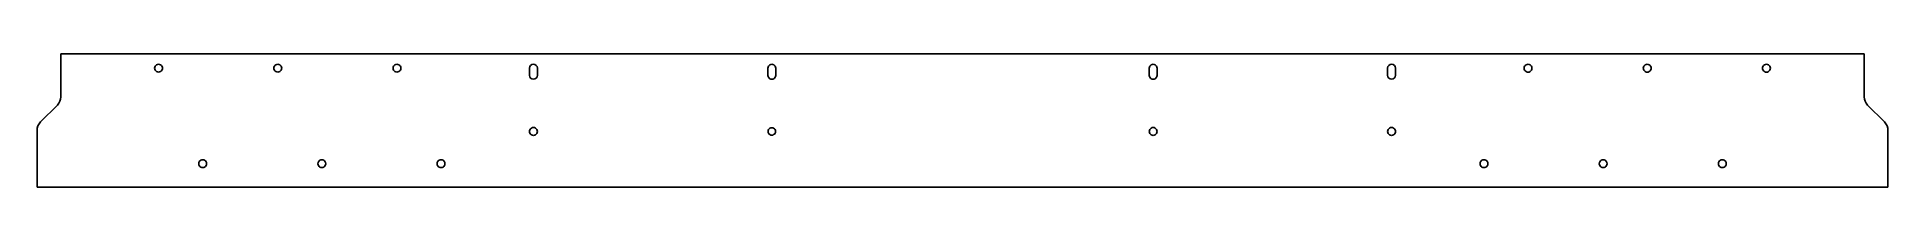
# Model space of a CAD drawing. Extents: x -322 to 454, y 513 to 569.
import ezdxf

# ---------------------------------------------------------------- set-up
doc = ezdxf.new("R2010")
doc.units = 0
doc.layers.add('Layer_1', color=7, linetype='CONTINUOUS')

msp = doc.modelspace()

# ---------------------------------------------------------------- linework, layer by layer
at = {"layer": 'Layer_1', "color": 7}
for p, q in [((444.33615, 569.04382), (-312.18697, 569.04382)), ((-312.18697, 569.04382), (-312.18697, 551.11566)), ((444.33615, 551.11566), (444.33615, 569.04382)), ((-269.53614, 563.04307), (-269.53614, 563.04307)), ((-219.53624, 563.04307), (-219.53624, 563.04307)), ((-169.53634, 563.04307), (-169.53634, 563.04307)), ((-115.5743, 563.04307), (-115.5743, 560.0427)), ((-112.27442, 560.0427), (-112.27442, 563.04307)), ((-15.574476, 560.0427), (-15.574476, 563.04307)), ((-12.274461, 563.04307), (-12.274461, 560.0427)), ((-12.274461, 563.04307), (-12.274461, 563.04307)), ((144.42539, 560.0427), (144.42539, 563.04307)), ((147.72527, 563.04307), (147.72527, 560.0427)), ((147.72527, 563.04307), (147.72527, 563.04307)), ((244.42492, 560.0427), (244.42492, 563.04307)), ((244.42492, 560.0427), (244.42492, 560.0427)), ((247.72428, 563.04307), (247.72428, 560.0427)), ((304.98805, 563.04307), (304.98805, 563.04307)), ((354.98636, 563.04307), (354.98636, 563.04307)), ((404.98731, 563.04307), (404.98731, 563.04307)), ((-313.65011, 547.57897), (-320.72243, 540.50798)), ((452.87161, 540.50798), (445.80194, 547.57897)), ((-322.18557, 536.97236), (-322.18557, 513.21995)), ((-112.27442, 536.54347), (-112.27442, 536.54347)), ((-12.374473, 536.54347), (-12.374473, 536.54347)), ((147.72527, 536.54347), (147.72527, 536.54347)), ((247.72428, 536.54347), (247.72428, 536.54347)), ((454.3374, 513.21995), (454.3374, 536.97236)), ((-251.0362, 523.04363), (-251.0362, 523.04363)), ((-201.03604, 523.04363), (-201.03604, 523.04363)), ((-151.03614, 523.04363), (-151.03614, 523.04363)), ((286.48838, 523.04363), (286.48838, 523.04363)), ((336.48669, 523.04363), (336.48669, 523.04363)), ((386.48765, 523.04363), (386.48765, 523.04363)), ((-322.18556, 513.21995), (454.33739, 513.21995))]:
    msp.add_line(p, q, dxfattribs=at)
for points in [[(-272.01127, 564.47301), (-272.52188, 564.17811), (-272.83632, 563.63317), (-272.83608, 563.04352)], [(-272.83608, 563.04352), (-272.83632, 562.45387), (-272.52188, 561.90891), (-272.01127, 561.61403)], [(-270.36089, 564.47301), (-270.8715, 564.76789), (-271.50066, 564.76789), (-272.01127, 564.47301)], [(-272.01127, 561.61403), (-271.50066, 561.31913), (-270.8715, 561.31913), (-270.36089, 561.61403)], [(-269.53608, 563.04352), (-269.53585, 563.63317), (-269.85029, 564.17811), (-270.36089, 564.47301)], [(-270.36089, 561.61403), (-269.85029, 561.90891), (-269.53585, 562.45387), (-269.53608, 563.04352)], [(-222.01134, 564.47301), (-222.52194, 564.17811), (-222.83638, 563.63317), (-222.83614, 563.04352)], [(-222.83614, 563.04352), (-222.83638, 562.45387), (-222.52194, 561.90891), (-222.01134, 561.61403)], [(-220.36096, 564.47301), (-220.87156, 564.76789), (-221.50073, 564.76789), (-222.01134, 564.47301)], [(-222.01134, 561.61403), (-221.50073, 561.31913), (-220.87156, 561.31913), (-220.36096, 561.61403)], [(-219.53615, 563.04352), (-219.53591, 563.63317), (-219.85035, 564.17811), (-220.36096, 564.47301)], [(-220.36096, 561.61403), (-219.85035, 561.90891), (-219.53591, 562.45387), (-219.53615, 563.04352)], [(-172.01121, 564.47246), (-172.52172, 564.17771), (-172.83621, 563.63302), (-172.83621, 563.04352)], [(-172.83621, 563.04352), (-172.83621, 562.45403), (-172.52172, 561.90931), (-172.01121, 561.61459)], [(-170.36121, 564.47246), (-170.87172, 564.7672), (-171.5007, 564.7672), (-172.01121, 564.47246)], [(-172.01121, 561.61459), (-171.5007, 561.31984), (-170.87172, 561.31984), (-170.36121, 561.61459)], [(-169.53621, 563.04352), (-169.53621, 563.63302), (-169.8507, 564.17771), (-170.36121, 564.47246)], [(-170.36121, 561.61459), (-169.8507, 561.90931), (-169.53621, 562.45403), (-169.53621, 563.04352)], [(-113.92434, 564.69286), (-114.83535, 564.69286), (-115.57397, 563.95454), (-115.57433, 563.04352)], [(-115.57433, 560.04352), (-115.57407, 559.13251), (-114.83535, 558.39419), (-113.92434, 558.39419)], [(-112.27434, 563.04352), (-112.2746, 563.95454), (-113.01333, 564.69286), (-113.92434, 564.69286)], [(-113.92434, 558.39419), (-113.01333, 558.39419), (-112.2747, 559.13251), (-112.27434, 560.04352)], [(-15.574468, 563.04352), (-15.574468, 563.63302), (-15.259979, 564.17771), (-14.749465, 564.47246)], [(-14.749465, 558.61456), (-15.259979, 558.9093), (-15.574468, 559.45403), (-15.574468, 560.04352)], [(-14.749465, 564.47246), (-14.238952, 564.7672), (-13.609973, 564.7672), (-13.09946, 564.47246)], [(-13.09946, 564.47246), (-12.588946, 564.17771), (-12.274457, 563.63302), (-12.274457, 563.04352)], [(-12.274457, 560.04352), (-12.274457, 559.45403), (-12.588946, 558.9093), (-13.09946, 558.61456)], [(144.42533, 563.04352), (144.42533, 563.63302), (144.73982, 564.17771), (145.25033, 564.47246)], [(145.25033, 558.61456), (144.73982, 558.9093), (144.42533, 559.45403), (144.42533, 560.04352)], [(145.25033, 564.47246), (145.76084, 564.7672), (146.38982, 564.7672), (146.90033, 564.47246)], [(146.90033, 564.47246), (147.41085, 564.17771), (147.72534, 563.63302), (147.72534, 563.04352)], [(147.72534, 560.04352), (147.72534, 559.45403), (147.41085, 558.9093), (146.90033, 558.61456)], [(244.42521, 563.04352), (244.42821, 563.95313), (245.1656, 564.68929), (246.07521, 564.68929)], [(246.07521, 558.39776), (245.1656, 558.39776), (244.42754, 559.13391), (244.42521, 560.04352)], [(246.07521, 564.68929), (246.98482, 564.68929), (247.72287, 563.95313), (247.7252, 563.04352)], [(247.7252, 560.04352), (247.7222, 559.13391), (246.98482, 558.39776), (246.07521, 558.39776)], [(301.68708, 563.04352), (301.68408, 562.45303), (301.99974, 561.90674), (302.51086, 561.61104)], [(302.51086, 564.47598), (301.99974, 564.18031), (301.68557, 563.63402), (301.68708, 563.04352)], [(304.16329, 564.47598), (303.65216, 564.77168), (303.02198, 564.77168), (302.51086, 564.47598)], [(302.51086, 561.61104), (303.02198, 561.31537), (303.65216, 561.31537), (304.16329, 561.61104)], [(304.98707, 563.04352), (304.99007, 563.63402), (304.67443, 564.18031), (304.16329, 564.47598)], [(304.16329, 561.61104), (304.67443, 561.90674), (304.98857, 562.45303), (304.98707, 563.04352)], [(351.68703, 563.04352), (351.68403, 562.45303), (351.99966, 561.90674), (352.51081, 561.61104)], [(352.51081, 564.47598), (351.99966, 564.18031), (351.68552, 563.63402), (351.68703, 563.04352)], [(354.16324, 564.47598), (353.65212, 564.77168), (353.02193, 564.77168), (352.51081, 564.47598)], [(352.51081, 561.61104), (353.02193, 561.31537), (353.65212, 561.31537), (354.16324, 561.61104)], [(354.98702, 563.04352), (354.99002, 563.63402), (354.67436, 564.18031), (354.16324, 564.47598)], [(354.16324, 561.61104), (354.67436, 561.90674), (354.98853, 562.45303), (354.98702, 563.04352)], [(401.68696, 563.04352), (401.68396, 562.45303), (401.99961, 561.90674), (402.51074, 561.61104)], [(402.51074, 564.47598), (401.99961, 564.18031), (401.68545, 563.63402), (401.68696, 563.04352)], [(404.16319, 564.47598), (403.65204, 564.77168), (403.02188, 564.77168), (402.51074, 564.47598)], [(402.51074, 561.61104), (403.02188, 561.31537), (403.65204, 561.31537), (404.16319, 561.61104)], [(404.98694, 563.04352), (404.98994, 563.63402), (404.67431, 564.18031), (404.16319, 564.47598)], [(404.16319, 561.61104), (404.67431, 561.90674), (404.98845, 562.45303), (404.98694, 563.04352)], [(-13.09946, 558.61456), (-13.609973, 558.31981), (-14.238952, 558.31981), (-14.749465, 558.61456)], [(146.90033, 558.61456), (146.38982, 558.31981), (145.76084, 558.31981), (145.25033, 558.61456)], [(-312.18604, 551.1146), (-312.18602, 549.78853), (-312.7128, 548.51676), (-313.65048, 547.57906)], [(445.80136, 547.57906), (444.86367, 548.51673), (444.33689, 549.78853), (444.33689, 551.1146)], [(-320.72155, 540.50803), (-321.65924, 539.57035), (-322.18602, 538.29857), (-322.18602, 536.97249)], [(-114.74953, 537.97304), (-115.26013, 537.67814), (-115.57457, 537.13319), (-115.57433, 536.54355)], [(-115.57433, 536.54355), (-115.57457, 535.9539), (-115.26013, 535.40895), (-114.74953, 535.11405)], [(-113.09915, 537.97304), (-113.60975, 538.26793), (-114.23892, 538.26793), (-114.74953, 537.97304)], [(-112.27434, 536.54355), (-112.2741, 537.13319), (-112.58854, 537.67814), (-113.09915, 537.97304)], [(-113.09915, 535.11405), (-112.58854, 535.40895), (-112.2741, 535.9539), (-112.27434, 536.54355)], [(-15.474456, 536.54355), (-15.475856, 535.98887), (-15.180705, 535.47574), (-14.70057, 535.19801)], [(-14.70057, 537.88908), (-15.180705, 537.61135), (-15.475831, 537.09822), (-15.474456, 536.54355)], [(-13.148354, 537.88908), (-13.628489, 538.16682), (-14.220436, 538.16682), (-14.70057, 537.88908)], [(-12.374469, 536.54355), (-12.373069, 537.09822), (-12.66822, 537.61135), (-13.148354, 537.88908)], [(-13.148354, 535.19801), (-12.66822, 535.47574), (-12.373094, 535.98887), (-12.374469, 536.54355)], [(145.25033, 537.97249), (144.73982, 537.67775), (144.42533, 537.13303), (144.42533, 536.54355)], [(144.42533, 536.54355), (144.42533, 535.95406), (144.73982, 535.40934), (145.25033, 535.1146)], [(146.90033, 537.97249), (146.38982, 538.26724), (145.76084, 538.26724), (145.25033, 537.97249)], [(147.72534, 536.54355), (147.72534, 537.13303), (147.41085, 537.67775), (146.90033, 537.97249)], [(146.90033, 535.1146), (147.41085, 535.40934), (147.72534, 535.95406), (147.72534, 536.54355)], [(244.42521, 536.54355), (244.42221, 535.95305), (244.73784, 535.40677), (245.24899, 535.11108)], [(245.24899, 537.97601), (244.73784, 537.68033), (244.4237, 537.13404), (244.42521, 536.54355)], [(246.90142, 537.97601), (246.3903, 538.2717), (245.76011, 538.2717), (245.24899, 537.97601)], [(247.7252, 536.54355), (247.7282, 537.13404), (247.41254, 537.68033), (246.90142, 537.97601)], [(246.90142, 535.11108), (247.41254, 535.40677), (247.72671, 535.95305), (247.7252, 536.54355)], [(454.33689, 536.97249), (454.33689, 538.29857), (453.81011, 539.57035), (452.87243, 540.50803)], [(-114.74953, 535.11405), (-114.23892, 534.81917), (-113.60975, 534.81917), (-113.09915, 535.11405)], [(-14.70057, 535.19801), (-14.220436, 534.92027), (-13.628489, 534.92027), (-13.148354, 535.19801)], [(145.25033, 535.1146), (145.76084, 534.81985), (146.38982, 534.81985), (146.90033, 535.1146)], [(245.24899, 535.11108), (245.76011, 534.8154), (246.3903, 534.8154), (246.90142, 535.11108)], [(-253.5113, 524.47306), (-254.02191, 524.17817), (-254.33634, 523.63322), (-254.3361, 523.04357)], [(-254.3361, 523.04357), (-254.33634, 522.45392), (-254.02191, 521.90897), (-253.5113, 521.61408)], [(-251.86092, 524.47306), (-252.37152, 524.76795), (-253.00069, 524.76795), (-253.5113, 524.47306)], [(-253.5113, 521.61408), (-253.00069, 521.31919), (-252.37152, 521.31919), (-251.86092, 521.61408)], [(-251.03611, 523.04357), (-251.03587, 523.63322), (-251.35031, 524.17817), (-251.86092, 524.47306)], [(-251.86092, 521.61408), (-251.35031, 521.90897), (-251.03587, 522.45392), (-251.03611, 523.04357)], [(-203.51136, 524.47306), (-204.02197, 524.17817), (-204.3364, 523.63322), (-204.33617, 523.04357)], [(-204.33617, 523.04357), (-204.3364, 522.45392), (-204.02197, 521.90897), (-203.51136, 521.61408)], [(-201.86098, 524.47306), (-202.37159, 524.76795), (-203.00075, 524.76795), (-203.51136, 524.47306)], [(-203.51136, 521.61408), (-203.00075, 521.31919), (-202.37159, 521.31919), (-201.86098, 521.61408)], [(-201.03617, 523.04357), (-201.03593, 523.63322), (-201.35037, 524.17817), (-201.86098, 524.47306)], [(-201.86098, 521.61408), (-201.35037, 521.90897), (-201.03593, 522.45392), (-201.03617, 523.04357)], [(-153.51142, 524.47306), (-154.02203, 524.17817), (-154.33647, 523.63322), (-154.33623, 523.04357)], [(-154.33623, 523.04357), (-154.33647, 522.45392), (-154.02203, 521.90897), (-153.51142, 521.61408)], [(-151.86104, 524.47306), (-152.37165, 524.76795), (-153.00081, 524.76795), (-153.51142, 524.47306)], [(-153.51142, 521.61408), (-153.00081, 521.31919), (-152.37165, 521.31919), (-151.86104, 521.61408)], [(-151.03623, 523.04357), (-151.036, 523.63322), (-151.35043, 524.17817), (-151.86104, 524.47306)], [(-151.86104, 521.61408), (-151.35043, 521.90897), (-151.036, 522.45392), (-151.03623, 523.04357)], [(284.01209, 524.47252), (283.50158, 524.17777), (283.18709, 523.63306), (283.18709, 523.04357)], [(283.18709, 523.04357), (283.18709, 522.45408), (283.50158, 521.90937), (284.01209, 521.61462)], [(285.66211, 524.47252), (285.1516, 524.76726), (284.5226, 524.76726), (284.01209, 524.47252)], [(284.01209, 521.61462), (284.5226, 521.31988), (285.1516, 521.31988), (285.66211, 521.61462)], [(286.48711, 523.04357), (286.48711, 523.63306), (286.17263, 524.17777), (285.66211, 524.47252)], [(285.66211, 521.61462), (286.17263, 521.90937), (286.48711, 522.45408), (286.48711, 523.04357)], [(334.01204, 524.47252), (333.50153, 524.17777), (333.18705, 523.63306), (333.18705, 523.04357)], [(333.18705, 523.04357), (333.18705, 522.45408), (333.50153, 521.90937), (334.01204, 521.61462)], [(335.66204, 524.47252), (335.15152, 524.76726), (334.52256, 524.76726), (334.01204, 524.47252)], [(334.01204, 521.61462), (334.52256, 521.31988), (335.15152, 521.31988), (335.66204, 521.61462)], [(336.48706, 523.04357), (336.48706, 523.63306), (336.17255, 524.17777), (335.66204, 524.47252)], [(335.66204, 521.61462), (336.17255, 521.90937), (336.48706, 522.45408), (336.48706, 523.04357)], [(383.18697, 523.04357), (383.18397, 522.45308), (383.49963, 521.90679), (384.01075, 521.61111)], [(384.01075, 524.47603), (383.49963, 524.18035), (383.18546, 523.63406), (383.18697, 523.04357)], [(385.66318, 524.47603), (385.15206, 524.77172), (384.52187, 524.77172), (384.01075, 524.47603)], [(384.01075, 521.61111), (384.52187, 521.31542), (385.15206, 521.31542), (385.66318, 521.61111)], [(386.48696, 523.04357), (386.48996, 523.63406), (386.17433, 524.18035), (385.66318, 524.47603)], [(385.66318, 521.61111), (386.17433, 521.90679), (386.48847, 522.45308), (386.48696, 523.04357)]]:
    msp.add_open_spline(points, degree=3, dxfattribs=at)

doc.saveas('drawing.dxf')
